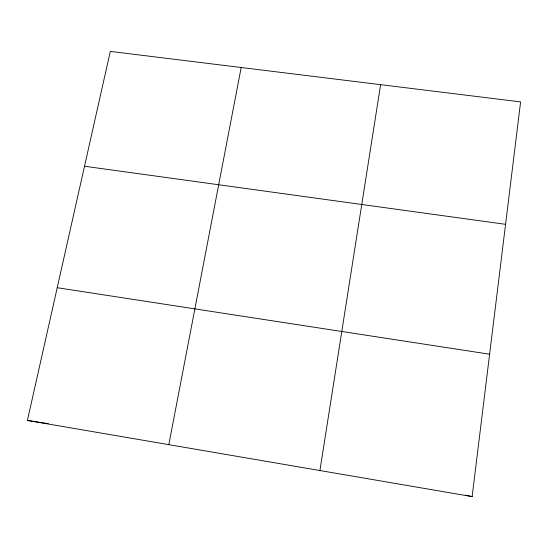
<?xml version="1.0" encoding="UTF-8"?>
<svg xmlns="http://www.w3.org/2000/svg" width="548" height="548" viewBox="0 0 548 548"><rect width="100%" height="100%" fill="white"/><g stroke="black" fill="none" stroke-linecap="round" stroke-linejoin="round"><path stroke-width="0.82" d="M472.136 496.598L520.6 101.894L110.319 51.402L27.4 420.446L472.136 496.598L465.54 495.159M319.922 470.533L380.607 84.666M168.811 444.661L241.189 67.507M84.515 166.243L505.571 224.324M57.225 287.714L489.617 354.214M27.4 420.446L48.293 423.666"/></g></svg>
